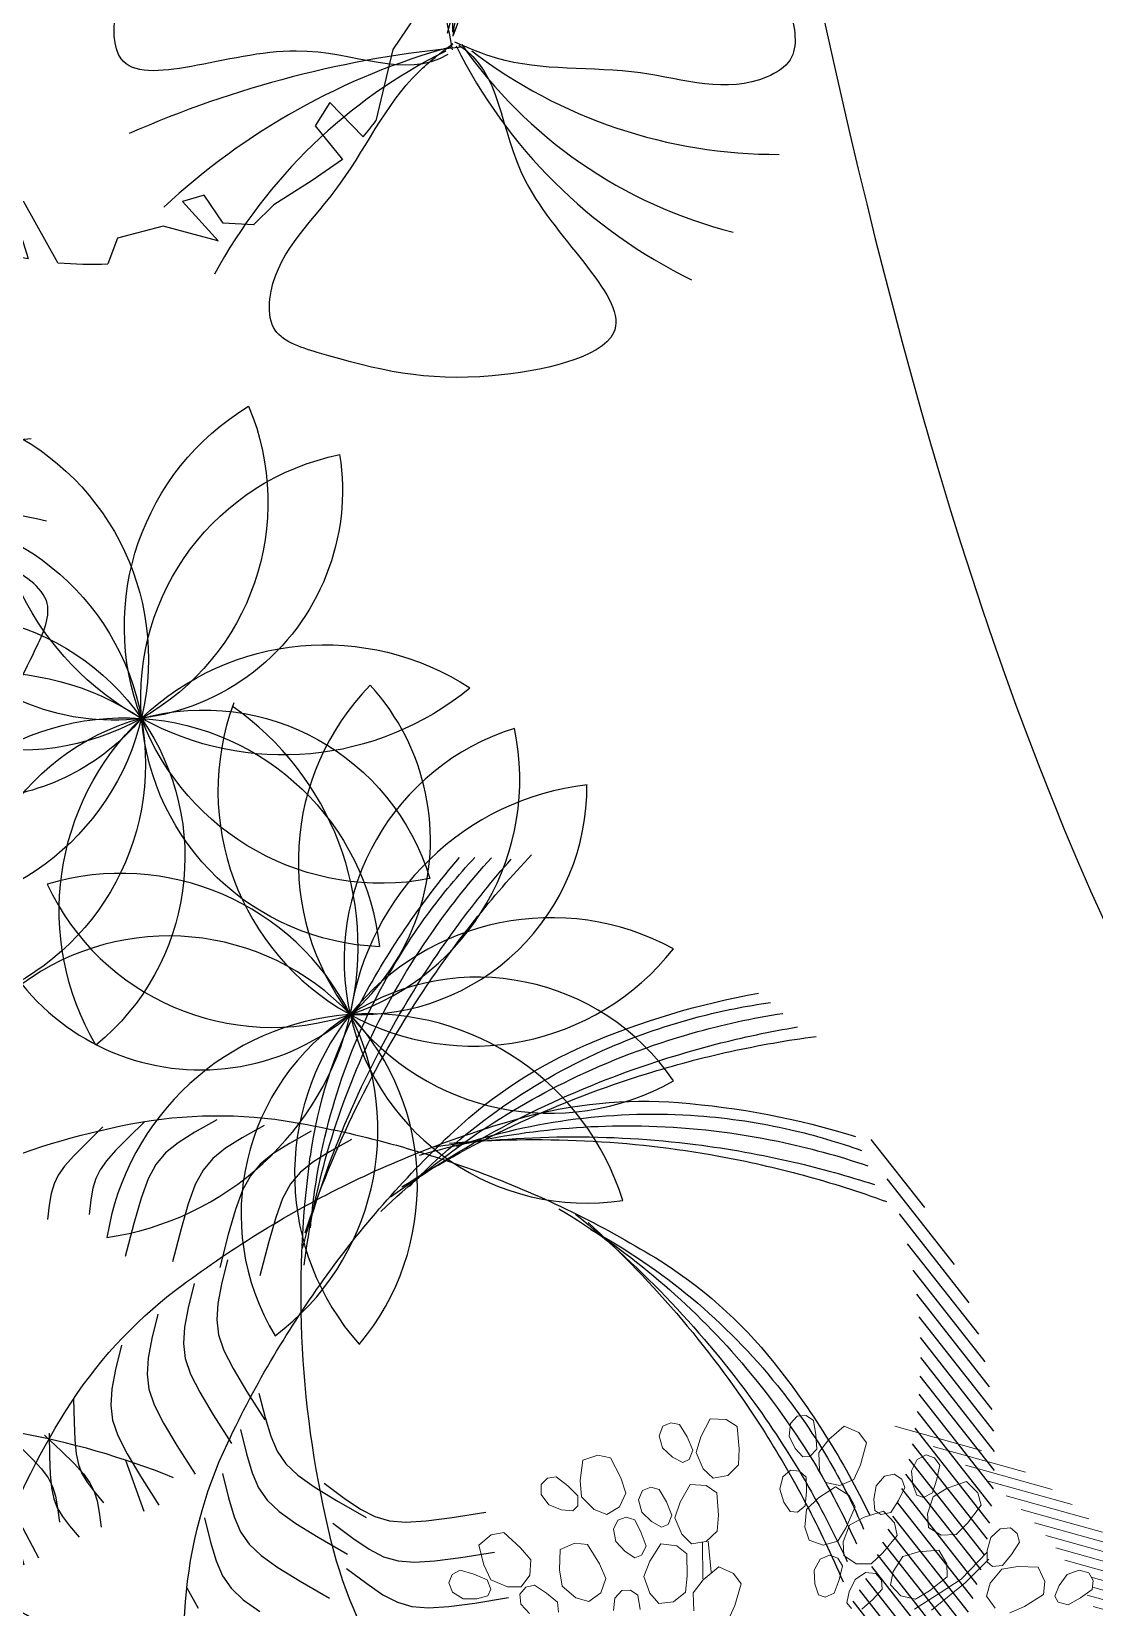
# Model space of a CAD drawing. Extents: x -809667 to 586099, y 3084146 to 3634412.
# Drawn here: x 381941.398 to 381943.527, y 3085736.417 to 3085739.571 of the extents above; entities that cross this region are included whole.
import ezdxf

# ---------------------------------------------------------------- set-up
doc = ezdxf.new("R2010")
doc.units = 0
doc.header["$LTSCALE"] = 0.5
doc.linetypes.add('CONTINOUS', pattern=[0])
doc.layers.get('0').update_dxf_attribs({"linetype": 'CONTINUOUS'})
for name, color, linetype in [('TREE', 3, 'CONTINUOUS'), ('图框', 4, 'CONTINUOUS'), ('树', 3, 'CONTINUOUS'), ('树木', 94, 'CONTINUOUS'), ('灌木', 3, 'CONTINUOUS'), ('绿化图层', 84, 'CONTINUOUS'), ('道路', 4, 'CONTINUOUS')]:
    doc.layers.add(name, color=color, linetype=linetype)
doc.layers.add('紫薇', color=6, linetype='CONTINUOUS', lineweight=20)

# ---------------------------------------------------------------- blocks, each defined once
blk = doc.blocks.new('紫薇')
at = {"color": 0}
for p, q in [((-76.8, 470.4), (-70.2, 482.3)), ((-74.5, 453.4), (-76.8, 470.4)), ((-70.2, 482.3), (-58.6, 485.6)), ((-58.6, 485.6), (-47.3, 481.3)), ((-47.3, 481.3), (-39.7, 463.3)), ((-21.4, 461), (-5.1, 483.2)), ((-5.1, 483.2), (16.1, 479.2)), ((16.1, 479.2), (29.3, 467.9)), ((101.2, 461.5), (111.7, 470.2)), ((111.7, 470.2), (123.7, 469.1)), ((123.7, 469.1), (132.7, 461)), ((-191, 425.6), (-183.9, 452.2)), ((-183.9, 452.2), (-162.6, 456.2)), ((-162.6, 456.2), (-146.2, 450.4)), ((-146.2, 450.4), (-136.4, 421.5)), ((-62.9, 439.1), (-74.5, 453.4)), ((-39.7, 463.3), (-34.4, 444.7)), ((-30.7, 440.8), (-21.4, 461)), ((29.3, 467.9), (28, 437.4)), ((97.2, 444.8), (101.2, 461.5)), ((132.7, 461), (133.3, 441.5)), ((149.5, 432.7), (172.7, 447.5)), ((172.7, 447.5), (191, 436.1)), ((-246, 414.4), (-244.2, 427.9)), ((-244.2, 427.9), (-234.5, 435.2)), ((-234.5, 435.2), (-222.4, 435.2)), ((-222.4, 435.2), (-208.9, 421.2)), ((-50.3, 430.2), (-62.9, 439.1)), ((-41, 432.8), (-50.3, 430.2)), ((-34.4, 444.7), (-41, 432.8)), ((-24.1, 417.5), (-30.7, 440.8)), ((28, 437.4), (24, 416.1)), ((102.9, 427.3), (97.2, 444.8)), ((111.4, 414.4), (102.9, 427.3)), ((133.3, 441.5), (131.5, 422.2)), ((133.5, 417.2), (149.5, 432.7)), ((191, 436.1), (199.3, 420.8)), ((-237.8, 399.4), (-246, 414.4)), ((-208.9, 421.2), (-197.2, 405.8)), ((-197.2, 405.8), (-199.1, 392.3)), ((-192.4, 403.4), (-191, 425.6)), ((-136.4, 421.5), (-132.4, 400.2)), ((-12.5, 403.2), (-24.1, 417.5)), ((24, 416.1), (7.4, 403.9)), ((34.5, 399.6), (45.2, 408)), ((45.2, 408), (57.2, 406.6)), ((57.2, 406.6), (65.9, 398.2)), ((121, 413.5), (111.4, 414.4)), ((131.5, 422.2), (121, 413.5)), ((131.3, 393.1), (133.5, 417.2)), ((199.3, 420.8), (187, 392.8)), ((-221.8, 390.3), (-237.8, 399.4)), ((-206.8, 386.5), (-221.8, 390.3)), ((-199.1, 392.3), (-206.8, 386.5)), ((-177.8, 384.1), (-192.4, 403.4)), ((-161.8, 375), (-177.8, 384.1)), ((-132.4, 400.2), (-143.5, 382.8)), ((-105.3, 369.5), (-91, 393)), ((-91, 393), (-69.5, 390.8)), ((-69.5, 390.8), (-55.3, 380.7)), ((-14.5, 381.6), (-3.3, 389.5)), ((7.4, 403.9), (-12.5, 403.2)), ((-3.3, 389.5), (8.6, 387.4)), ((8.6, 387.4), (16.8, 378.5)), ((30, 383.1), (34.5, 399.6)), ((65.9, 398.2), (66, 378.7)), ((81.9, 369.5), (105.5, 383.7)), ((105.5, 383.7), (123.5, 371.7)), ((136.9, 375.6), (131.3, 393.1)), ((187, 392.8), (175.6, 374.5)), ((254.3, 374.8), (264, 388.8)), ((264, 388.8), (276.9, 393.2)), ((276.9, 393.2), (287.8, 387.8)), ((287.8, 387.8), (293.2, 377)), ((-173.4, 354.8), (-167.8, 367.2)), ((-167.8, 367.2), (-156.5, 371.5)), ((-143.5, 382.8), (-161.8, 375)), ((-156.5, 371.5), (-144.9, 368.2)), ((-144.9, 368.2), (-135.8, 350.9)), ((-112.8, 348.5), (-105.3, 369.5)), ((-55.3, 380.7), (-54, 350.1)), ((-19.8, 365.4), (-14.5, 381.6)), ((-15.6, 347.5), (-19.8, 365.4)), ((16.8, 378.5), (15.9, 359.1)), ((35.2, 365.4), (30, 383.1)), ((43.3, 352.3), (35.2, 365.4)), ((66, 378.7), (63.7, 359.5)), ((65.5, 354.4), (81.9, 369.5)), ((123.5, 371.7), (131.4, 356.2)), ((155.7, 369), (136.9, 375.6)), ((175.6, 374.5), (155.7, 369)), ((253.2, 356.4), (254.3, 374.8)), ((293.2, 377), (286.7, 358.6)), ((-169.6, 338.1), (-173.4, 354.8)), ((-135.8, 350.9), (-128.9, 332.9)), ((-104.3, 325.9), (-112.8, 348.5)), ((-54, 350.1), (-56.2, 328.6)), ((-8.2, 333.9), (-15.6, 347.5)), ((15.9, 359.1), (12.5, 340)), ((52.9, 351.1), (43.3, 352.3)), ((63.7, 359.5), (52.9, 351.1)), ((62.6, 330.5), (65.5, 354.4)), ((131.4, 356.2), (118.3, 328.6)), ((256.5, 341.3), (253.2, 356.4)), ((265.1, 337), (256.5, 341.3)), ((278.1, 341.3), (265.1, 337)), ((286.7, 358.6), (278.1, 341.3)), ((278.1, 335.9), (298.6, 344.6)), ((298.6, 344.6), (325.6, 350)), ((325.6, 350), (338.6, 332.8)), ((-128.9, 332.9), (-134.5, 320.4)), ((-91.5, 312.7), (-104.3, 325.9)), ((-56.2, 328.6), (-71.7, 315)), ((-10.1, 305.9), (7.1, 320)), ((1.3, 332.2), (-8.2, 333.9)), ((12.5, 340), (1.3, 332.2)), ((7.1, 320), (31.4, 332.9)), ((31.4, 332.9), (48.8, 320)), ((48.8, 320), (55.8, 304.1)), ((67.7, 312.8), (62.6, 330.5)), ((118.3, 328.6), (106.4, 310.5)), ((208.1, 318.7), (219.7, 331.2)), ((219.7, 331.2), (233.1, 333.7)), ((233.1, 333.7), (243, 326.8)), ((243, 326.8), (246.9, 315.4)), ((267.3, 314.3), (278.1, 335.9)), ((338.6, 332.8), (340.8, 315.5)), ((-71.7, 315), (-91.5, 312.7)), ((-68.5, 285.8), (-58.6, 299.7)), ((-58.6, 299.7), (-45.6, 303.9)), ((-45.6, 303.9), (-34.9, 298.4)), ((-34.9, 298.4), (-29.6, 287.6)), ((-14.3, 282.1), (-10.1, 305.9)), ((55.8, 304.1), (41.2, 277.2)), ((57.6, 263.9), (81.7, 307.4)), ((86.3, 305.7), (67.7, 312.8)), ((72.1, 266.3), (89, 305)), ((106.4, 310.5), (86.3, 305.7)), ((204.4, 300.6), (208.1, 318.7)), ((205.5, 285.2), (204.4, 300.6)), ((246.9, 315.4), (237.9, 298.1)), ((266.3, 295.9), (267.3, 314.3)), ((340.8, 315.5), (319.2, 293.8)), ((471.3, 230.6), (385.3, 316.6)), ((-29.6, 287.6), (-36.2, 269.2)), ((-10.1, 264.1), (-14.3, 282.1)), ((41.2, 277.2), (28.4, 259.8)), ((213.5, 279.7), (205.5, 285.2)), ((226.9, 282.2), (213.5, 279.7)), ((226.1, 276.8), (247.7, 282.5)), ((237.9, 298.1), (226.9, 282.2)), ((247.7, 282.5), (275.2, 284.1)), ((281.4, 283), (266.3, 295.9)), ((275.2, 284.1), (285.6, 265.2)), ((301.9, 280.8), (281.4, 283)), ((319.2, 293.8), (301.9, 280.8)), ((8.1, 256), (-10.1, 264.1)), ((28.4, 259.8), (8.1, 256)), ((37.1, 253.9), (57.7, 262.3)), ((57.7, 262.3), (84.7, 267.5)), ((84.7, 267.5), (97.5, 250)), ((208.8, 238.9), (212.4, 256.9)), ((212.4, 256.9), (226.1, 276.8)), ((285.6, 265.2), (285.3, 247.7)), ((312.1, 244.3), (323.7, 258.6)), ((323.7, 258.6), (339.8, 264.3)), ((339.8, 264.3), (352.8, 260.3)), ((352.8, 260.3), (358.4, 249.6)), ((375.4, 252.7), (389.5, 262.3)), ((389.5, 262.3), (403.2, 261.7)), ((403.2, 261.7), (411.3, 252.8)), ((508.8, 175.5), (417.1, 267.1)), ((26, 232.4), (37.1, 253.9)), ((97.5, 250), (99.5, 232.7)), ((221.9, 223.9), (208.8, 238.9)), ((285.3, 247.7), (260.9, 229.4)), ((305.9, 230.1), (312.1, 244.3)), ((356.5, 237.6), (340.5, 226.5)), ((358.4, 249.6), (356.5, 237.6)), ((365.4, 220.7), (367.8, 235.9)), ((367.8, 235.9), (375.4, 252.7)), ((412.5, 240.7), (399.8, 225.9)), ((411.3, 252.8), (412.5, 240.7)), ((99.5, 232.7), (77.7, 211.3)), ((241.9, 218.9), (221.9, 223.9)), ((239.6, 197.9), (247.9, 214.3)), ((260.9, 229.4), (241.9, 218.9)), ((247.9, 214.3), (266.4, 229.8)), ((266.4, 229.8), (288.7, 229.6)), ((288.7, 229.6), (315.6, 223.8)), ((310.3, 221.6), (305.9, 230.1)), ((323.4, 217.5), (310.3, 221.6)), ((315.6, 223.8), (320.6, 202.8)), ((340.5, 226.5), (323.4, 217.5)), ((371.9, 213.5), (365.4, 220.7)), ((385.5, 212.9), (371.9, 213.5)), ((399.8, 225.9), (385.5, 212.9)), ((528.7, 137.8), (442.7, 223.9)), ((77.7, 211.3), (60.3, 198.5)), ((186.5, 183.7), (194.8, 200.1)), ((194.8, 200.1), (209.3, 209.1)), ((209.3, 209.1), (222.9, 207.9)), ((222.9, 207.9), (230.7, 198.7)), ((230.7, 198.7), (231.3, 186.6)), ((248.3, 180), (239.6, 197.9)), ((320.6, 202.8), (315.7, 186.1)), ((365.7, 191.6), (383.6, 207.9)), ((383.6, 207.9), (405.9, 208.5)), ((405.9, 208.5), (433, 203.9)), ((433, 203.9), (438.9, 183.1)), ((183.4, 168.5), (186.5, 183.7)), ((218.1, 172.4), (203.3, 159.9)), ((231.3, 186.6), (218.1, 172.4)), ((266.3, 169.8), (248.3, 180)), ((287.3, 174.9), (266.3, 169.8)), ((315.7, 186.1), (287.3, 174.9)), ((358.1, 174.8), (365.7, 191.6)), ((367.5, 157.3), (358.1, 174.8)), ((438.9, 183.1), (434.7, 166.2)), ((542.3, 106.5), (458.9, 190)), ((189.7, 161.1), (183.4, 168.5)), ((203.3, 159.9), (189.7, 161.1)), ((211.7, 140), (221.6, 151.8)), ((221.6, 151.8), (236.8, 162.3)), ((236.8, 162.3), (253.8, 163.3)), ((253.8, 163.3), (265.2, 155.7)), ((265.2, 155.7), (267.6, 143.9)), ((286.8, 146.4), (308.2, 157.6)), ((308.2, 157.6), (329.9, 152.6)), ((329.9, 152.6), (355, 141.2)), ((385.9, 147.9), (367.5, 157.3)), ((406.7, 153.8), (385.9, 147.9)), ((434.7, 166.2), (406.7, 153.8)), ((552.4, 78.8), (470.5, 160.7)), ((213.6, 130.5), (211.7, 140)), ((262.4, 133), (244, 126.8)), ((267.6, 143.9), (262.4, 133)), ((275.1, 132.1), (286.8, 146.4)), ((279.8, 112.7), (275.1, 132.1)), ((355, 141.2), (355.4, 119.6)), ((559.9, 53.6), (479.1, 134.4)), ((244, 126.8), (225, 122.9)), ((295.2, 99), (279.8, 112.7)), ((355.4, 119.6), (347, 104.3)), ((410.5, 106.9), (362.1, 92.4)), ((404, 95.4), (411.8, 108.8)), ((411.8, 108.8), (424.9, 121.7)), ((424.9, 121.7), (441.6, 125.6)), ((441.6, 125.6), (454.1, 120)), ((454.1, 120), (458.5, 108.8)), ((458.5, 108.8), (455.2, 97.1)), ((565.7, 30.2), (485.7, 110.1)), ((328.3, 90), (287.2, 87.6)), ((316.8, 99.4), (295.2, 99)), ((347, 104.3), (316.8, 99.4)), ((362.1, 92.4), (328.3, 90)), ((364.5, 85.1), (408, 97.2)), ((407.5, 86.4), (404, 95.4)), ((420, 80.9), (407.5, 86.4)), ((438, 87.9), (420, 80.9)), ((455.2, 97.1), (438, 87.9)), ((570, 8.1), (490.7, 87.5)), ((306.5, 75.5), (364.5, 85.1)), ((380.7, 55.3), (393.8, 68.2)), ((393.8, 68.2), (416.4, 76.9)), ((416.4, 76.9), (437.4, 69.5)), ((437.4, 69.5), (461, 55.4)), ((573.2, -12.7), (494.4, 66.1)), ((383.1, 35.6), (380.7, 55.3)), ((461, 55.4), (459, 33.9)), ((575.4, -32.6), (497, 45.8)), ((459, 33.9), (448.9, 19.6)), ((473.3, 19.9), (490.2, 27.2)), ((490.2, 27.2), (507.1, 24.8)), ((499.2, 25.9), (498.8, 26.3)), ((507.1, 24.8), (516.8, 15.1)), ((418.4, 18.1), (396.9, 20.2)), ((448.9, 19.6), (418.4, 18.1)), ((461.2, 10.3), (473.3, 19.9)), ((461.2, 0.6), (461.2, 10.3)), ((470.9, -9.1), (461.2, 0.6)), ((516.8, 3), (509.6, -6.6)), ((516.8, 15.1), (516.8, 3)), ((576.7, -51.6), (516.8, 8.3)), ((490.2, -9.1), (470.9, -9.1)), ((509.6, -6.6), (490.2, -9.1)), ((577.3, -87.5), (500, -10.2)), ((577.3, -69.9), (511.5, -4.1)), ((576.6, -104.5), (499.6, -27.5))]:
    blk.add_line(p, q, dxfattribs=at)
blk = doc.blocks.new('03')
at = {"layer": '树木', "color": 0}
for p, q in [((0.9722, 1.1228), (0.8351, 0.8459)), ((0.9936, 1.0985), (0.8567, 0.8219)), ((1.0146, 1.0732), (0.8778, 0.797)), ((1.0351, 1.0471), (0.8985, 0.7712)), ((1.0552, 1.02), (0.9188, 0.7445)), ((1.0748, 0.992), (0.9385, 0.7168)), ((1.0939, 0.9629), (0.9578, 0.6881)), ((1.1125, 0.9328), (0.9766, 0.6584)), ((1.1305, 0.9016), (0.9948, 0.6276)), ((1.1479, 0.8691), (1.0124, 0.5956)), ((1.1646, 0.8353), (1.0294, 0.5623)), ((1.1807, 0.8002), (1.0458, 0.5277)), ((1.196, 0.7635), (1.0614, 0.4917)), ((1.2106, 0.7253), (1.0762, 0.454)), ((1.2242, 0.6852), (1.0902, 0.4147)), ((-0.2813, 0.6146), (-0.248, 0.6325)), ((-0.248, 0.6325), (-0.2084, 0.6442)), ((-0.2084, 0.6442), (-0.158, 0.6515)), ((-0.158, 0.6515), (-0.0925, 0.6562)), ((-0.0925, 0.6562), (-0.0073, 0.6603)), ((1.2368, 0.6431), (1.1032, 0.3734)), ((-0.3129, 0.5888), (-0.2813, 0.6146)), ((1.2484, 0.5988), (1.1152, 0.33)), ((-0.6579, 0.5291), (-0.6235, 0.5666)), ((-0.5089, 0.5129), (-0.4453, 0.5698)), ((-0.3885, 0.5061), (-0.3471, 0.5533)), ((-0.3471, 0.5533), (-0.3129, 0.5888)), ((-0.7894, 0.4708), (-0.7725, 0.5263)), ((-0.6813, 0.4951), (-0.6579, 0.5291)), ((-0.5568, 0.4679), (-0.5089, 0.5129)), ((-0.2919, 0.496), (-0.2585, 0.5138)), ((-0.2585, 0.5138), (-0.2189, 0.5255)), ((-0.2189, 0.5255), (-0.1685, 0.5328)), ((-0.1685, 0.5328), (-0.103, 0.5376)), ((-0.103, 0.5376), (-0.0178, 0.5416)), ((1.2586, 0.552), (1.126, 0.2841)), ((-0.6959, 0.4602), (-0.6813, 0.4951)), ((-0.3234, 0.4702), (-0.2919, 0.496)), ((1.2674, 0.5021), (1.1354, 0.2354)), ((-0.7041, 0.4203), (-0.6959, 0.4602)), ((-0.5912, 0.4304), (-0.5568, 0.4679)), ((-0.4422, 0.4142), (-0.3786, 0.4711)), ((-0.399, 0.3874), (-0.3576, 0.4346)), ((-0.3576, 0.4346), (-0.3234, 0.4702)), ((-0.1691, 0.4304), (-0.1035, 0.4351)), ((-0.1035, 0.4351), (-0.0183, 0.4392)), ((1.2745, 0.4487), (1.1431, 0.1834)), ((-0.7082, 0.3711), (-0.7041, 0.4203)), ((-0.6292, 0.3615), (-0.6146, 0.3964)), ((-0.6146, 0.3964), (-0.5912, 0.4304)), ((-0.4901, 0.3692), (-0.4422, 0.4142)), ((-0.2924, 0.3935), (-0.259, 0.4114)), ((-0.259, 0.4114), (-0.2194, 0.423)), ((-0.2194, 0.423), (-0.1691, 0.4304)), ((-0.7106, 0.3084), (-0.7082, 0.3711)), ((-0.6374, 0.3216), (-0.6292, 0.3615)), ((-0.5245, 0.3317), (-0.4901, 0.3692)), ((-0.378, 0.3344), (-0.3144, 0.3913)), ((-0.3582, 0.3321), (-0.3239, 0.3677)), ((-0.3239, 0.3677), (-0.2924, 0.3935)), ((1.2794, 0.391), (1.1489, 0.1275)), ((-1.1749, 0.191), (-1.1373, 0.3213)), ((-0.6415, 0.2724), (-0.6374, 0.3216)), ((-0.5479, 0.2977), (-0.5245, 0.3317)), ((-0.4258, 0.2893), (-0.378, 0.3344)), ((-0.3995, 0.285), (-0.3582, 0.3321)), ((1.2815, 0.3277), (1.1521, 0.0665)), ((-1.0451, 0.2587), (-1.0278, 0.2912)), ((-0.5625, 0.2628), (-0.5479, 0.2977)), ((-0.4603, 0.2519), (-0.4258, 0.2893)), ((-1.0577, 0.2322), (-1.0451, 0.2587)), ((-0.8458, 0.1742), (-0.8158, 0.254)), ((-0.6439, 0.2097), (-0.6415, 0.2724)), ((-0.5707, 0.2229), (-0.5625, 0.2628)), ((-0.4837, 0.2179), (-0.4603, 0.2519)), ((1.28, 0.257), (1.1521, -0.0012)), ((-1.0698, 0.1844), (-1.0659, 0.2085)), ((-1.0659, 0.2085), (-1.0577, 0.2322)), ((-0.9674, 0.1877), (-0.9501, 0.2202)), ((-0.741, 0.1176), (-0.711, 0.1974)), ((-0.5748, 0.1737), (-0.5707, 0.2229)), ((-0.4983, 0.183), (-0.4837, 0.2179)), ((-1.0697, 0.1568), (-1.0698, 0.1844)), ((-0.9882, 0.1374), (-0.98, 0.1612)), ((-0.98, 0.1612), (-0.9674, 0.1877)), ((-0.8674, 0.1121), (-0.8458, 0.1742)), ((-0.5772, 0.111), (-0.5748, 0.1737)), ((-0.5065, 0.1431), (-0.4983, 0.183)), ((1.2729, 0.1752), (1.1475, -0.0782)), ((-1.0659, 0.1225), (-1.0697, 0.1568)), ((-1.0585, 0.0784), (-1.0659, 0.1225)), ((-0.9921, 0.1134), (-0.9882, 0.1374)), ((-0.6362, 0.0609), (-0.6062, 0.1408)), ((-0.5106, 0.0939), (-0.5065, 0.1431)), ((-0.992, 0.0858), (-0.9921, 0.1134)), ((-0.9882, 0.0515), (-0.992, 0.0858)), ((-0.8806, 0.063), (-0.8674, 0.1121)), ((-0.7626, 0.0555), (-0.741, 0.1176)), ((-0.5423, 0.0199), (-0.5123, 0.0998)), ((-0.513, 0.0312), (-0.5106, 0.0939)), ((-1.0479, 0.0213), (-1.0585, 0.0784)), ((-0.9808, 0.0074), (-0.9882, 0.0515)), ((-0.8855, 0.022), (-0.8806, 0.063)), ((-0.7758, 0.0063), (-0.7626, 0.0555)), ((-0.6578, -0.0011), (-0.6362, 0.0609)), ((1.2564, 0.0742), (1.1353, -0.1704)), ((-0.9702, -0.0497), (-0.9808, 0.0074)), ((-0.8824, -0.0157), (-0.8855, 0.022)), ((-0.7807, -0.0347), (-0.7758, 0.0063)), ((-0.5639, -0.0422), (-0.5423, 0.0199)), ((-0.8712, -0.0549), (-0.8824, -0.0157)), ((-0.7776, -0.0723), (-0.7807, -0.0347)), ((-0.671, -0.0503), (-0.6578, -0.0011)), ((-0.852, -0.1004), (-0.8712, -0.0549)), ((-0.7663, -0.1115), (-0.7776, -0.0723)), ((-0.6759, -0.0913), (-0.671, -0.0503)), ((-0.5771, -0.0913), (-0.5639, -0.0422)), ((-0.8251, -0.1571), (-0.852, -0.1004)), ((-0.7472, -0.157), (-0.7663, -0.1115)), ((-0.6727, -0.129), (-0.6759, -0.0913)), ((-0.582, -0.1323), (-0.5771, -0.0913)), ((1.2131, -0.0808), (1.1168, -0.2753)), ((-0.7203, -0.2137), (-0.7472, -0.157)), ((-0.6615, -0.1682), (-0.6727, -0.129)), ((-0.5789, -0.17), (-0.582, -0.1323)), ((-0.6424, -0.2137), (-0.6615, -0.1682)), ((-0.5677, -0.2092), (-0.5789, -0.17)), ((-0.6155, -0.2703), (-0.6424, -0.2137)), ((-0.5485, -0.2547), (-0.5677, -0.2092)), ((-0.5216, -0.3113), (-0.5485, -0.2547)), ((-0.4128, -0.3318), (-0.4507, -0.2554)), ((-0.5068, -0.3725), (-0.5447, -0.2961)), ((-0.6196, -0.4106), (-0.6576, -0.3342)), ((-0.382, -0.3899), (-0.4128, -0.3318)), ((-0.7325, -0.4487), (-0.7705, -0.3723)), ((-0.476, -0.4306), (-0.5068, -0.3725)), ((-0.3551, -0.4331), (-0.382, -0.3899)), ((-0.5889, -0.4687), (-0.6196, -0.4106)), ((-0.4491, -0.4738), (-0.476, -0.4306)), ((-0.3285, -0.4646), (-0.3551, -0.4331)), ((-0.7018, -0.5068), (-0.7325, -0.4487)), ((-0.562, -0.5119), (-0.5889, -0.4687)), ((-0.2987, -0.488), (-0.3285, -0.4646)), ((-0.9302, -0.537), (-0.9422, -0.5022)), ((-0.8253, -0.5285), (-0.8373, -0.4937)), ((-0.6748, -0.55), (-0.7018, -0.5068)), ((-0.5353, -0.5435), (-0.562, -0.5119)), ((-0.4225, -0.5054), (-0.4491, -0.4738)), ((-0.3927, -0.5287), (-0.4225, -0.5054)), ((-0.2624, -0.5065), (-0.2987, -0.488)), ((-0.2161, -0.5235), (-0.2624, -0.5065)), ((-0.9194, -0.5643), (-0.9302, -0.537)), ((-0.8145, -0.5558), (-0.8253, -0.5285)), ((-0.6482, -0.5816), (-0.6748, -0.55)), ((-0.5056, -0.5668), (-0.5353, -0.5435)), ((-0.3564, -0.5472), (-0.3927, -0.5287)), ((-0.3101, -0.5642), (-0.3564, -0.5472)), ((-0.1563, -0.5424), (-0.2161, -0.5235)), ((-0.9076, -0.5864), (-0.9194, -0.5643)), ((-0.8926, -0.6057), (-0.9076, -0.5864)), ((-0.8027, -0.578), (-0.8145, -0.5558)), ((-0.7877, -0.5972), (-0.8027, -0.578)), ((-0.6185, -0.6049), (-0.6482, -0.5816)), ((-0.4693, -0.5853), (-0.5056, -0.5668)), ((-0.4229, -0.6023), (-0.4693, -0.5853)), ((-0.2503, -0.5831), (-0.3101, -0.5642)), ((-0.8724, -0.6244), (-0.8926, -0.6057)), ((-0.8447, -0.645), (-0.8724, -0.6244)), ((-0.7675, -0.616), (-0.7877, -0.5972)), ((-0.7398, -0.6365), (-0.7675, -0.616)), ((-0.5821, -0.6234), (-0.6185, -0.6049)), ((-0.5358, -0.6405), (-0.5821, -0.6234)), ((-0.3631, -0.6212), (-0.4229, -0.6023)), ((-0.8074, -0.6696), (-0.8447, -0.645)), ((-0.7584, -0.7008), (-0.8074, -0.6696)), ((-0.7025, -0.6612), (-0.7398, -0.6365)), ((-0.6535, -0.6923), (-0.7025, -0.6612)), ((-0.476, -0.6594), (-0.5358, -0.6405))]:
    blk.add_line(p, q, dxfattribs=at)
for centre, radius, start, end in [((1.1297, 1.067), 2.0101, 184.5918, 196.2518), ((0.7228, 0.3922), 1.1357, 157.144, 178.0247), ((-1.6953, 1.287), 2.5637, 344.0494, 348.9103), ((-1.5249, 1.2954), 2.4291, 341.9996, 346.9383), ((-0.9493, 1.1034), 1.8647, 340.6014, 347.749), ((-0.6151, 0.9781), 1.5431, 341.8041, 348.6651), ((-1.0367, 1.1266), 2.0154, 333.2953, 346.1281), ((-1.6953, 1.287), 2.5637, 339.1884, 344.0494), ((-1.5249, 1.2954), 2.4291, 336.1061, 341.9996), ((0.2903, 0.8223), 1.1357, 196.2518, 217.1325), ((-0.9493, 1.1034), 1.8647, 330.5829, 340.6014), ((-0.6151, 0.9781), 1.5431, 333.0784, 341.8041), ((2.2026, 0.3411), 2.6163, 178.0247, 188.7387), ((-1.6953, 1.287), 2.5637, 331.6293, 339.1884), ((0.455, 1.3672), 2.0101, 212.167, 223.827), ((-1.5249, 1.2954), 2.4291, 328.3844, 336.1061), ((-0.6151, 0.9781), 1.5431, 321.697, 333.0784), ((-0.2551, 0.7334), 1.1405, 313.3698, 333.2953), ((-0.9493, 1.1034), 1.8647, 321.6616, 330.5829), ((1.4707, 1.7161), 2.6163, 217.1325, 227.8465), ((-1.6953, 1.287), 2.5637, 324.0702, 331.6293), ((-1.5249, 1.2954), 2.4291, 320.6626, 328.3844), ((-0.6151, 0.9781), 1.5431, 310.3156, 321.697), ((-0.1758, 0.7617), 1.1357, 223.827, 244.7077), ((2.1087, 0.3267), 2.5214, 188.7387, 199.6532), ((-0.9493, 1.1034), 1.8647, 312.7403, 321.6616), ((-1.2033, 1.7372), 2.5214, 302.4554, 313.3698), ((-0.2319, 2.0617), 2.5637, 297.0157, 301.8766), ((-0.1096, 1.9427), 2.4291, 294.9659, 299.9046), ((1.407, 1.6457), 2.5214, 227.8465, 238.7609), ((-0.2319, 2.0617), 2.5637, 292.1547, 297.0157), ((0.1422, 1.3907), 1.8647, 293.5677, 300.7153), ((0.4568, 2.1004), 2.6163, 244.7077, 255.4217), ((1.4263, 0.3491), 1.8647, 199.0237, 207.9449), ((-0.1096, 1.9427), 2.4291, 289.0724, 294.9659), ((0.2783, 1.0608), 1.5431, 294.7704, 301.6313), ((1.8336, 0.7989), 2.4291, 206.9459, 214.6677), ((-0.2319, 2.0617), 2.5637, 284.5956, 292.1547), ((0.0996, 1.4704), 2.0154, 286.2616, 299.0944), ((1.8944, 0.9582), 2.5637, 210.3535, 217.9126), ((1.1771, 0.0936), 1.5431, 196.5989, 207.9803), ((0.8634, 1.2326), 1.8647, 238.1314, 247.0527), ((-0.1096, 1.9427), 2.4291, 281.3506, 289.0724), ((0.1422, 1.3907), 1.8647, 283.5492, 293.5677), ((0.2783, 1.0608), 1.5431, 286.0447, 294.7704), ((-1.2543, 1.8173), 2.6163, 291.7414, 302.4554), ((0.8957, 1.8385), 2.4291, 246.0537, 253.7754), ((0.4329, 2.0085), 2.5214, 255.4217, 266.3361), ((0.8424, 2.0006), 2.5637, 249.4612, 257.0204), ((0.8312, 0.8772), 1.5431, 235.7067, 247.0881), ((-0.2319, 2.0617), 2.5637, 277.0364, 284.5956), ((0.1422, 1.3907), 1.8647, 274.6279, 283.5492), ((0.2783, 1.0608), 1.5431, 274.6633, 286.0447), ((0.1422, 1.3907), 1.8647, 265.7066, 274.6279), ((-0.1096, 1.9427), 2.4291, 273.6289, 281.3506), ((0.2783, 1.0608), 1.5431, 263.2819, 274.6633), ((0.3446, 0.6305), 1.1405, 266.3361, 286.2616), ((0.6909, 0.4651), 1.1405, 238.7609, 258.6864), ((0.8634, 1.2326), 1.8647, 247.0527, 255.974), ((0.8957, 1.8385), 2.4291, 253.7754, 261.4972), ((0.8424, 2.0006), 2.5637, 257.0204, 264.5795), ((0.8083, -0.1377), 1.1405, 199.6532, 219.5786), ((1.4263, 0.3491), 1.8647, 207.9449, 216.8662), ((0.8312, 0.8772), 1.5431, 247.0881, 258.4695), ((0.8424, 2.0006), 2.5637, 264.5795, 269.4404), ((1.8336, 0.7989), 2.4291, 214.6677, 222.3894), ((0.8634, 1.2326), 1.8647, 255.974, 265.9925), ((0.8957, 1.8385), 2.4291, 261.4972, 267.3907), ((0.8957, 1.8385), 2.4291, 267.3907, 272.3294), ((0.8424, 2.0006), 2.5637, 269.4404, 274.3014), ((-0.7058, 0.442), 1.1357, 270.8607, 291.7414), ((1.1771, 0.0936), 1.5431, 207.9803, 219.3617), ((1.8944, 0.9582), 2.5637, 217.9126, 225.4718), ((0.8634, 1.2326), 1.8647, 265.9925, 273.1401), ((-0.7189, 1.3163), 2.0101, 259.2007, 270.8607), ((0.8625, 1.323), 2.0154, 258.6864, 271.5192), ((0.8312, 0.8772), 1.5431, 258.4695, 267.1952), ((0.8312, 0.8772), 1.5431, 267.1952, 274.0561), ((1.4263, 0.3491), 1.8647, 216.8662, 226.8847), ((1.4827, 0.4197), 2.0154, 219.5786, 232.4114), ((1.8336, 0.7989), 2.4291, 222.3894, 228.2829), ((1.1771, 0.0936), 1.5431, 219.3617, 228.0874), ((1.8944, 0.9582), 2.5637, 225.4718, 230.3327), ((1.4263, 0.3491), 1.8647, 226.8847, 234.0323), ((1.8336, 0.7989), 2.4291, 228.2829, 233.2216), ((1.8944, 0.9582), 2.5637, 230.3327, 235.1936), ((1.1771, 0.0936), 1.5431, 228.0874, 234.9484)]:
    blk.add_arc(centre, radius, start, end, dxfattribs=at)
blk = doc.blocks.new('A$C46A015EA')
at = {"layer": '树', "color": 0, "linetype": 'Continuous'}
for centre, radius, start, end in [((1.328, 4.096), 1.969, 227.5644, 31.3305), ((0.798, 3.475), 1.995, 251.8163, 53.749), ((3.771, 4.188), 2.005, 153.4396, 313.5861), ((4.101, 3.626), 1.85, 126.1691, 303.0486), ((2.09, 4.411), 1.899, 199.3601, 10.491), ((4.644, 2.796), 2.077, 109.3184, 262.8778), ((0.796, 2.582), 1.783, 359.791, 92.4715), ((2.814, 4.682), 2.119, 188.6399, 263.6226), ((0.762, 1.899), 1.939, 297.0245, 103.8489), ((1.257, 1.36), 1.796, 310.7789, 134.4149), ((3.957, 1.204), 1.944, 51.9802, 218.2571), ((3.546, 0.815), 2.009, 38.8778, 198.6816), ((2.13, 0.326), 2.294, 10.2667, 147.1518)]:
    blk.add_arc(centre, radius, start, end, dxfattribs=at)
blk = doc.blocks.new('白玉兰')
at = {"color": 0}
for centre, radius, start, end in [((-1260.5, 1665), 2054.4, 309.39345, 347.16547), ((-713.2, 1844.3), 1941, 291.82137, 332.63459), ((-478.2, 2077.5), 2115.2, 283.29933, 320.85284), ((-4728.7, -6984.2), 8428.8, 56.1879, 65.279), ((-1147.9, -2037), 2310.3, 61.625, 95.14911), ((-559.1, -2135.4), 2213.8, 76.70325, 111.40179), ((4370.8, -555.9), 4391.8, 172.1708, 190.66767), ((2826.9, 106.7), 2820.8, 182.25436, 209.88683), ((2146.3, 475.3), 2185, 193.30629, 228.41072)]:
    blk.add_arc(centre, radius, start, end, dxfattribs=at)
for points in [[(-33.3, 16.4), (-232.9, 72.7), (-341.9, 562), (-1253.8, 922.5), (-424.6, 1375.2), (-32.9, 1391.9), (376.3, 1386), (477, 1090.9), (236.3, 716.3), (184.7, 276.9), (29.2, 67), (-7.3, 17.6)], [(8.3, 30.7), (154.9, 177.4), (635.1, 33.7), (1394.9, 653.5), (1385.2, -291.2), (1208.5, -641.2), (1003.6, -995.4), (696.9, -939.3), (487.4, -546.3), (129.3, -286.7), (21.9, -48.6), (-3.3, 7.4)], [(36.1, -22.3), (98.6, -219.9), (-250.5, -579.7), (-51.2, -1539.8), (-884.9, -1095.2), (-1113.8, -777), (-1333.5, -431.7), (-1142.2, -185.6), (-696.9, -181.1), (-301.3, 16.9), (-40.5, 2.3), (20.8, -1.2)]]:
    blk.add_open_spline(points, degree=3, knots=[0, 0, 0, 0, 621.989778, 1340.944545, 1869.007736, 2592.427455, 2798.699245, 2915.827596, 3435.261502, 4029.77129, 4212.300518, 4212.300518, 4212.300518, 4212.300518], dxfattribs=at)
blk = doc.blocks.new('*E54')
at = {"layer": 'TREE', "color": 0}
blk.add_ellipse((-2.37, 3.565), major_axis=(2.696, 1.394), ratio=1, start_param=0.518575, end_param=0.519414, dxfattribs=at)
blk = doc.blocks.new('A$C4C586FE1')
at = {"layer": 'TREE', "color": 0}
for p, q in [((1100.1, 2800.7), (873.4, 2660.3)), ((1294, 2743), (1192.9, 2818.9)), ((1417.9, 2836.2), (1388.9, 2616.6)), ((1786.8, 2659.7), (1417.9, 2836.2)), ((1261.1, 2599.4), (1294, 2743)), ((873.4, 2660.3), (885.1, 2448.8)), ((1875, 2685.7), (1786.8, 2659.7)), ((2107.7, 2532.3), (1875, 2685.7)), ((1388.9, 2616.6), (1261.1, 2599.4)), ((570, 2555.2), (514.1, 2441.5)), ((785.3, 2557.2), (585.3, 2566.4)), ((841.8, 2435.9), (785.3, 2557.2)), ((2260.8, 2515.8), (2107.7, 2532.3)), ((2272.6, 2551), (2260.8, 2515.8)), ((2410.9, 2296.6), (2336, 2500.2)), ((514.1, 2441.5), (288.4, 2275.8)), ((885.1, 2448.8), (841.8, 2435.9)), ((288.4, 2275.8), (287.5, 2250.5)), ((2434.2, 2275.2), (2410.9, 2296.6)), ((2564.8, 2085.9), (2434.2, 2275.2)), ((287.5, 2250.5), (483.5, 2157.2)), ((483.5, 2157.2), (422.4, 2031.4)), ((329.8, 2135.9), (208.1, 2079)), ((422.4, 2031.4), (329.8, 2135.9)), ((2577.2, 1905.4), (2564.8, 2085.9)), ((208.1, 2079), (170.6, 1878.4)), ((2688, 2051.3), (2577.2, 1905.4)), ((170.6, 1878.4), (15.6, 1628.2)), ((2666.2, 1735.2), (2771.9, 1843.1)), ((2724.5, 1645.7), (2666.2, 1735.2)), ((2799.1, 1743.9), (2724.5, 1645.7)), ((2787.7, 1243.8), (2821.3, 1628.8)), ((5.9, 1547.3), (197.8, 1550.3)), ((197.8, 1550.3), (173.3, 1443)), ((173.3, 1443), (0, 1424.7)), ((0, 1424.7), (27, 1278.9)), ((27, 1278.9), (66.8, 1102)), ((2631.6, 1201.9), (2787.7, 1243.8)), ((2635, 1085.7), (2631.6, 1201.9)), ((67, 987.7), (66.8, 1102)), ((2775.3, 1105.3), (2635, 1085.7)), ((2702, 977.7), (2775.3, 1105.3)), ((67, 987.7), (157.2, 906.4)), ((2642.7, 701.9), (2702, 977.7)), ((157.2, 906.4), (291.2, 931.2)), ((291.2, 931.2), (334.9, 852.4)), ((334.9, 852.4), (122.2, 842.3)), ((122.7, 841.2), (319.7, 727.5)), ((319.7, 727.5), (413.9, 564.3)), ((2274.5, 500.5), (2371.1, 598.9)), ((2371.1, 598.9), (2562.8, 580.2)), ((413.9, 564.3), (369.3, 463.8)), ((2418.9, 412.8), (2274.5, 500.5)), ((513.2, 326.3), (782.8, 401.8)), ((782.8, 401.8), (827.4, 368.4)), ((2129.9, 415.1), (2351.7, 350.2)), ((2132, 192.5), (2129.9, 415.1)), ((827.4, 368.4), (609.7, 253.1)), ((1825.7, 254.4), (1999.5, 124.4)), ((1858.7, 85.1), (1825.7, 254.4)), ((1175.5, 133.3), (821.4, 131.7)), ((1175.5, 133.3), (1301.7, 9.6)), ((1301.7, 9.6), (1413.5, 131.8)), ((1413.5, 131.8), (1432.3, 0)), ((1587.1, 58.5), (1858.7, 85.1)), ((1540.1, 5.2), (1587.1, 58.5))]:
    blk.add_line(p, q, dxfattribs=at)
at = {"layer": 'TREE', "color": 0, "extrusion": (0, 0, -1)}
for major_axis, start_param, end_param in [((1003, 1003), -1.011805, -0.945114), ((1003, 1003), -1.426629, -1.413216), ((1003, 1003), -0.139248, -0.081961), ((839.1, 1143.7), 0.475418, 0.633835), ((1003, 1003), 0.553886, 0.636541), ((1003, 1003), 4.017991, 4.075425), ((1003, 1003), 1.314933, 1.417635), ((839.5, 1143.4), 3.200433, 3.340883), ((1003, 1003), 1.573401, 1.638153), ((839.3, 1143.5), 2.942836, 3.115157), ((1003, 1003), 1.829101, 1.934165), ((1003, 1003), 2.270337, 2.346427)]:
    blk.add_ellipse((1418.5, 1418.4), major_axis=major_axis, ratio=1, start_param=start_param, end_param=end_param, dxfattribs=at)
at = {"layer": 'TREE', "color": 0, "linetype": 'Continuous'}
for start_param, end_param in [(0.01341, 3.155003), (3.155003, 6.296595)]:
    blk.add_ellipse((1466.4, 1447.2), major_axis=(19.2, 19.2), ratio=1, start_param=start_param, end_param=end_param, dxfattribs=at)
at = {"layer": 'TREE', "color": 8, "linetype": 'CONTINOUS', "extrusion": (0, 0, -1), "xscale": 467.4085850556439, "yscale": 467.4085850556439, "zscale": -467.4085850556439, "rotation": 278.9250190116231}
blk.add_blockref('*E54', (-2892.7, 65.8), dxfattribs=at)

msp = doc.modelspace()

# ---------------------------------------------------------------- linework, layer by layer
at = {"layer": '道路', "linetype": 'Continuous'}
for points, knots in [([(381936.4125, 3085752.4815), (381936.4441, 3085752.1813), (381936.4753, 3085751.8838), (381936.5794, 3085751.0093), (381936.663, 3085750.45), (381936.8797, 3085749.5559), (381936.9964, 3085749.1997), (381937.2916, 3085748.5663), (381937.4699, 3085748.2911), (381937.8171, 3085747.9218), (381937.9606, 3085747.8004), (381938.3014, 3085747.5639), (381938.495, 3085747.4514), (381939.1152, 3085747.126), (381939.5856, 3085746.923), (381940.3373, 3085746.5411), (381940.6194, 3085746.3845), (381941.1027, 3085746.0503), (381941.3096, 3085745.8798), (381941.676, 3085745.5079), (381941.8384, 3085745.3071), (381942.4008, 3085744.4837), (381942.6682, 3085743.788), (381943.0709, 3085742.3523), (381943.2062, 3085741.6087), (381943.4743, 3085740.1696), (381943.6075, 3085739.4741), (381943.8984, 3085738.4979), (381944.0241, 3085738.1638), (381944.3428, 3085737.5364), (381944.5424, 3085737.2596), (381945.0347, 3085736.7646), (381945.3243, 3085736.5491), (381946.2912, 3085735.9973), (381947.0819, 3085735.7343), (381948.854, 3085735.343), (381949.8331, 3085735.2135), (381951.1158, 3085735.0675), (381951.3933, 3085735.0372), (381951.6718, 3085735.0069), (381951.6759, 3085735.0064), (381951.68, 3085735.006), (381951.6841, 3085735.0055), (381952.341, 3085734.9338), (381952.9979, 3085734.8621), (381953.6548, 3085734.7905)], [0, 0, 0, 0, 0.809904, 0.809904, 2.429711, 2.429711, 3.66837, 3.66837, 4.926642, 4.926642, 5.673722, 5.673722, 6.420801, 6.420801, 7.887995, 7.887995, 8.767827, 8.767827, 9.468061, 9.468061, 10.168296, 10.168296, 12.19742, 12.19742, 14.226544, 14.226544, 16.255668, 16.255668, 17.461197, 17.461197, 18.836307, 18.836307, 20.211417, 20.211417, 22.844117, 22.844117, 25.476818, 25.476818, 26.19649, 26.19649, 26.19649, 26.207121, 26.207121, 26.207121, 27.904975, 27.904975, 27.904975, 27.904975]), ([(381935.8158, 3085752.4188), (381936.0198, 3085750.4763), (381936.3758, 3085747.0865), (381943.2756, 3085745.5214), (381941.8374, 3085735.4764), (381948.434, 3085734.7566), (381951.6067, 3085734.4104), (381951.6067, 3085734.4104), (381951.6067, 3085734.4104), (381951.6067, 3085734.4104), (381952.2783, 3085734.3371), (381952.95, 3085734.2638), (381953.6216, 3085734.1905)], [0, 0, 0, 0, 5.241042, 9.145642, 17.995634, 26.196498, 26.196498, 26.196498, 26.196498, 26.196498, 26.196498, 27.932578, 27.932578, 27.932578, 27.932578])]:
    msp.add_open_spline(points, degree=3, knots=knots, dxfattribs=at)

# ---------------------------------------------------------------- block references
at = {"layer": '图框', "color": 8, "xscale": -0.0004999999999999999, "yscale": 0.0004999999999999999, "zscale": 0.0005, "rotation": 314.9561458719995}
msp.add_blockref('A$C4C586FE1', (381941.5172, 3085738.8115), dxfattribs=at)
at = {"layer": '树木', "color": 8}
for p, xscale, yscale, zscale, rotation in [((381942.2503, 3085736.9545), -0.7999999999999999, 0.8, 0.8, 191.8496555548952), ((381940.7355, 3085736.2839), 0.7999999999999998, 0.7999999999999998, 0.7999999999999998, 215.9119011420869)]:
    msp.add_blockref('03', p, dxfattribs=dict(at, xscale=xscale, yscale=yscale, zscale=zscale, rotation=rotation))
at = {"layer": '灌木', "color": 8, "yscale": 0.2560000000000001, "zscale": 0.2560000000000001}
for p, xscale, rotation in [((381941.5404, 3085739.1262), -0.2560000000000002, 139.7590933901361), ((381941.4005, 3085738.2862), 0.2560000000000001, 268.002463306846)]:
    msp.add_blockref('A$C46A015EA', p, dxfattribs=dict(at, xscale=xscale, rotation=rotation))
at = {"layer": '紫薇', "color": 8, "xscale": 0.00148055020779717, "yscale": 0.00148055020779717, "zscale": 0.00148055020779717, "rotation": 29.3674748453732}
msp.add_blockref('紫薇', (381942.8594, 3085736.0914), dxfattribs=at)
at = {"layer": '绿化图层', "color": 8, "linetype": 'Continuous', "zscale": 0.04880798235096967}
for p, xscale, yscale, rotation in [((381942.2385, 3085739.5445), 0.0004880798049271108, 0.0004880798049271108, 283.1089006423777), ((381940.7701, 3085738.5493), -0.0004880798049271107, 0.0004880798049271107, 124.6526560546043)]:
    msp.add_blockref('白玉兰', p, dxfattribs=dict(at, xscale=xscale, yscale=yscale, rotation=rotation))

doc.saveas('drawing.dxf')
